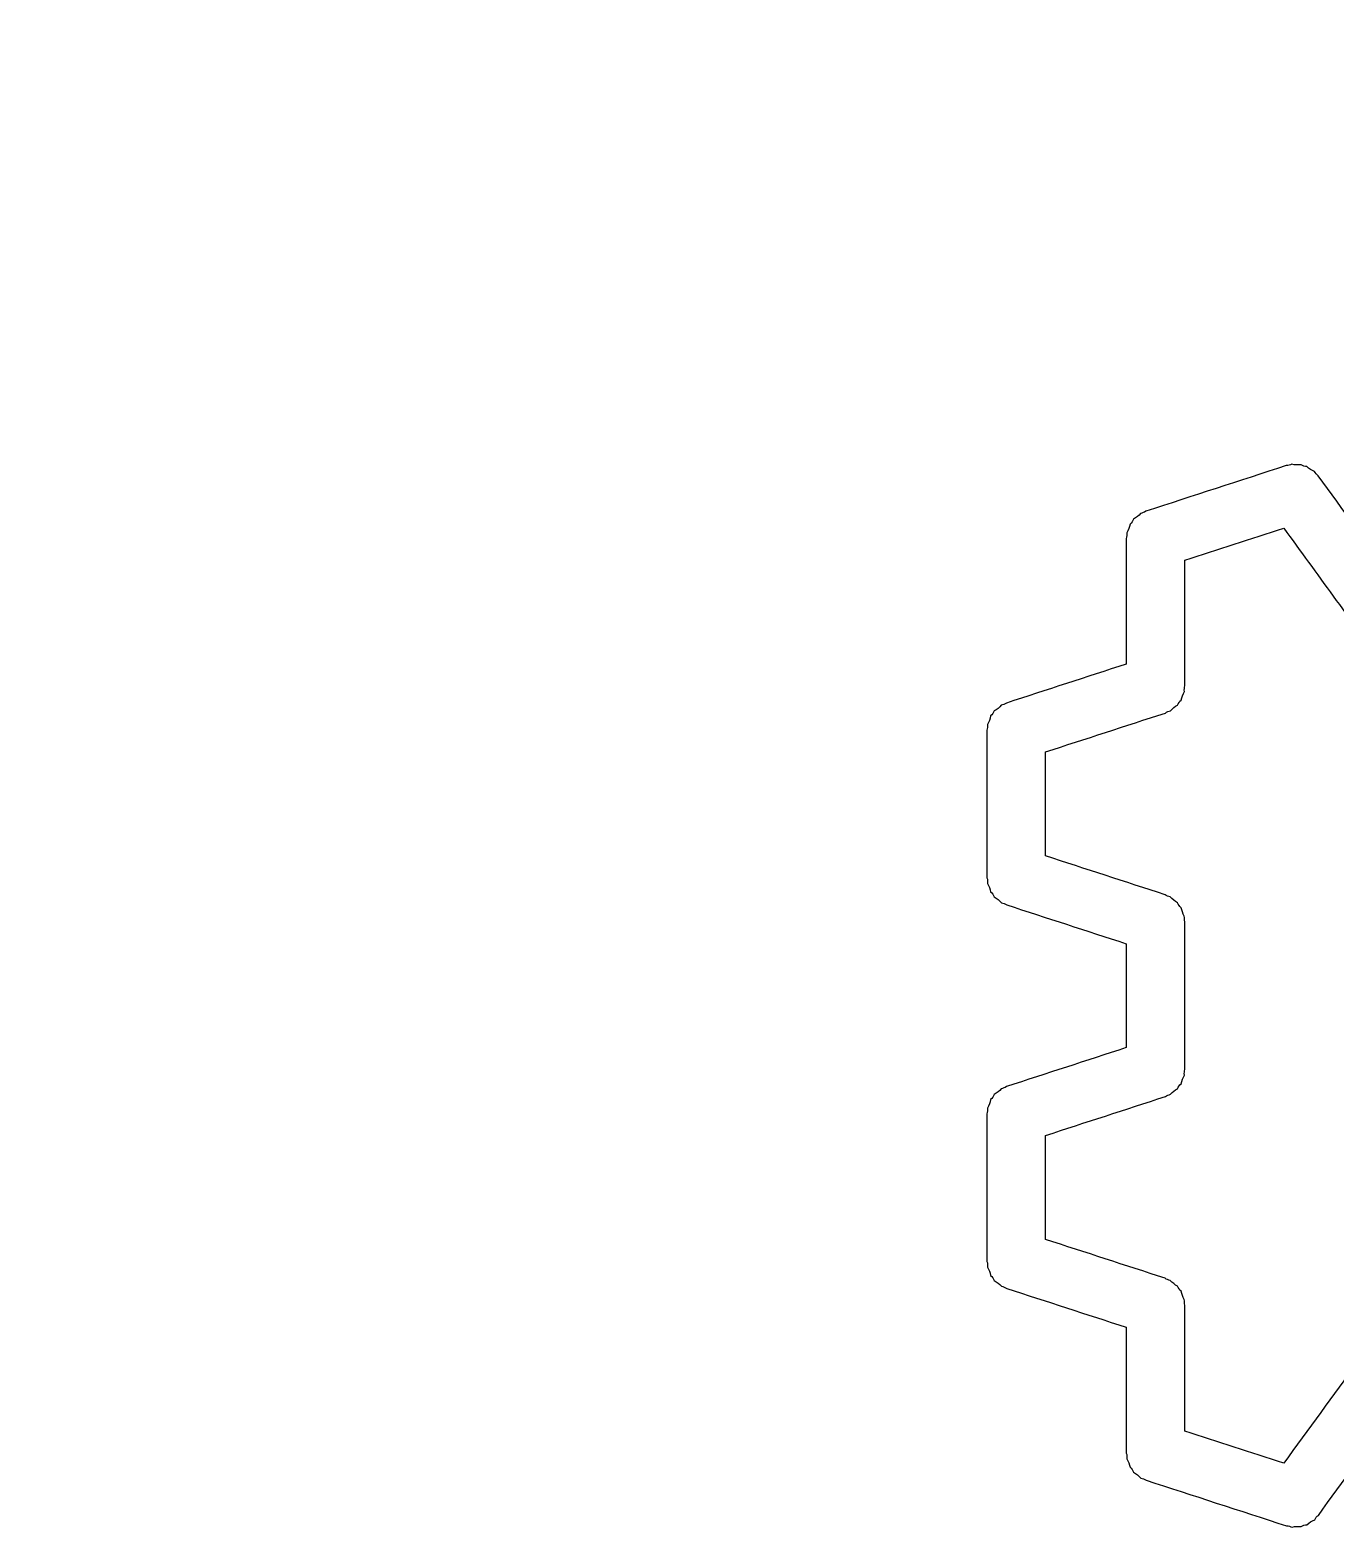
# Model space of a CAD drawing. Header units: millimetres. Extents: x 3 to 151, y 50 to 158.
# Drawn here: x 2.6 to 63.9, y 79.1 to 149.4 of the extents above; entities that cross this region are included whole.
import ezdxf

# ---------------------------------------------------------------- set-up
doc = ezdxf.new("R2010")
doc.units = ezdxf.units.MM
doc.layers.get('0').update_dxf_attribs({"linetype": 'CONTINUOUS'})

msp = doc.modelspace()

# ---------------------------------------------------------------- linework, layer by layer
at = {"color": 7}
for points in [[(27.809156, 149.359081)], [(15.227469, 145.271043)], [(15.227469, 132.041877)], [(2.645784, 127.953839)], [(62.662268, 124.368317)], [(2.645784, 114.724673)], [(15.227469, 110.636635)]]:
    msp.add_lwpolyline(points, close=True, dxfattribs=at)
for points in [[(47.562656, 116.486819), (47.562656, 109.55109)], [(50.313688, 110.586484), (50.313688, 115.465199)], [(56.85455, 100.562064), (56.85455, 107.497793)], [(47.562656, 98.48124), (47.562656, 91.545244)], [(50.313685, 92.580905), (50.313685, 97.459621)], [(56.854548, 83.578119), (56.854548, 89.492217)], [(54.103521, 88.457091), (54.103521, 82.542992)]]:
    msp.add_lwpolyline(points, dxfattribs=at)
for points in [[(61.615921, 128.907522), (59.41709, 128.192962), (57.218154, 127.478822), (55.019371, 126.764146)], [(61.875096, 128.970043), (61.792832, 128.92984), (61.706196, 128.911163), (61.615921, 128.907522)], [(62.308161, 128.947474), (62.162507, 128.931467), (62.018254, 128.938664), (61.875096, 128.970043)], [(62.583261, 128.857743), (62.484151, 128.864834), (62.392354, 128.894669), (62.308161, 128.947474)], [(62.934495, 128.628119), (62.804212, 128.68432), (62.688703, 128.763271), (62.583261, 128.857743)], [(63.11143, 128.43032), (63.029301, 128.475106), (62.993384, 128.564096), (62.934495, 128.628119)], [(66.587783, 123.645632), (65.429096, 125.240484), (64.270192, 126.835263), (63.11143, 128.43032)], [(54.776725, 126.657167), (54.683139, 126.550323), (54.57203, 126.465156), (54.449562, 126.393943)], [(55.019371, 126.764146), (54.95159, 126.699595), (54.85584, 126.693145), (54.776725, 126.657167)], [(54.279504, 126.159946), (54.249989, 126.016423), (54.197763, 125.881617), (54.123955, 125.755088)], [(54.449562, 126.393943), (54.412518, 126.301696), (54.355524, 126.22389), (54.279504, 126.159946)], [(56.854556, 124.467986), (58.401188, 124.970429), (59.94776, 125.473072), (61.49444, 125.975391)], [(61.49444, 125.975391), (61.883713, 125.4397), (62.27299, 124.904008), (62.662268, 124.368317)], [(54.103529, 125.489875), (54.103527, 123.523005), (54.103529, 121.556135), (54.103529, 119.589262)], [(54.123955, 125.755088), (54.136152, 125.664654), (54.128559, 125.576529), (54.103529, 125.489875)], [(56.854556, 118.567642), (56.854556, 120.534423), (56.854553, 122.501206), (56.854556, 124.467986)], [(62.66226, 124.368309), (63.431851, 123.309251), (64.201492, 122.250235), (64.970784, 121.190965)], [(54.103529, 119.589262), (52.22853, 118.97976), (50.353362, 118.370763), (48.478228, 117.761624)], [(56.678584, 117.897569), (56.708426, 118.040693), (56.759777, 118.175514), (56.833865, 118.301622)], [(56.833865, 118.301622), (56.821536, 118.392351), (56.829447, 118.480719), (56.854556, 118.567642)], [(47.908689, 117.391421), (47.871602, 117.299021), (47.814606, 117.22112), (47.738631, 117.156889)], [(48.236095, 117.654404), (48.142226, 117.547854), (48.03112, 117.462679), (47.908689, 117.391421)], [(48.478228, 117.761624), (48.410916, 117.696624), (48.315002, 117.690541), (48.236095, 117.654404)], [(55.938716, 117.292835), (56.006497, 117.357383), (56.102247, 117.363836), (56.181363, 117.399814)], [(56.181363, 117.399814), (56.274951, 117.506658), (56.386058, 117.591822), (56.508528, 117.663037)], [(56.508528, 117.663037), (56.545612, 117.755438), (56.602609, 117.833339), (56.678584, 117.897569)], [(47.583082, 116.752569), (47.595332, 116.661899), (47.587977, 116.573663), (47.562656, 116.486819)], [(47.738631, 117.156889), (47.708928, 117.013578), (47.656927, 116.878913), (47.583082, 116.752569)], [(50.313688, 115.465199), (52.188642, 116.074585), (54.063747, 116.6835), (55.938716, 117.292835)], [(55.925897, 108.763073), (54.055029, 109.370469), (52.184382, 109.97855), (50.313688, 110.586484)], [(47.562656, 109.55109), (47.603698, 109.46664), (47.578955, 109.373305), (47.589313, 109.286829)], [(47.589313, 109.286829), (47.661753, 109.164835), (47.708942, 109.033202), (47.738631, 108.894772)], [(47.738631, 108.894772), (47.814616, 108.83055), (47.871557, 108.752606), (47.908686, 108.660238)], [(47.908686, 108.660238), (48.035729, 108.587424), (48.148274, 108.496786), (48.245845, 108.387558)], [(48.245845, 108.387558), (48.335713, 108.37163), (48.416856, 108.336546), (48.491317, 108.285807)], [(48.491317, 108.285807), (50.362078, 107.678078), (52.232788, 107.07019), (54.103529, 106.462399)], [(56.17137, 108.661322), (56.081501, 108.67725), (56.000359, 108.712334), (55.925897, 108.763073)], [(56.508528, 108.388643), (56.381486, 108.461456), (56.26894, 108.552094), (56.17137, 108.661322)], [(56.678584, 108.154108), (56.602598, 108.218333), (56.545657, 108.296274), (56.508528, 108.388643)], [(56.827613, 107.76231), (56.755027, 107.884111), (56.708376, 108.015853), (56.678584, 108.154108)], [(56.85455, 107.497793), (56.813823, 107.582333), (56.837829, 107.675792), (56.827613, 107.76231)], [(54.103529, 106.462399), (54.103529, 104.836162), (54.103527, 103.209921), (54.103529, 101.583684)], [(54.103529, 101.583684), (52.22852, 100.974465), (50.353494, 100.365301), (48.478498, 99.756045)], [(56.83386, 100.296047), (56.82153, 100.386775), (56.829441, 100.475143), (56.85455, 100.562064)], [(56.508526, 99.657462), (56.54561, 99.749862), (56.602606, 99.827763), (56.678581, 99.891993)], [(56.678581, 99.891993), (56.708424, 100.035117), (56.759774, 100.169938), (56.83386, 100.296047)], [(47.738631, 99.151311), (47.708928, 99.007999), (47.656925, 98.873334), (47.583082, 98.746991)], [(47.908686, 99.385843), (47.871602, 99.293442), (47.814606, 99.215541), (47.738631, 99.151311)], [(48.235851, 99.649066), (48.142266, 99.542225), (48.031157, 99.457058), (47.908686, 99.385843)], [(48.478498, 99.756045), (48.410717, 99.691498), (48.314967, 99.685044), (48.235851, 99.649066)], [(50.313685, 97.459621), (52.188742, 98.068959), (54.063739, 98.678495), (55.938981, 99.287259)], [(55.938981, 99.287259), (56.006296, 99.352262), (56.10221, 99.358342), (56.181117, 99.394479)], [(56.181117, 99.394479), (56.274989, 99.501029), (56.386092, 99.586204), (56.508526, 99.657462)], [(47.583082, 98.746991), (47.595332, 98.656321), (47.587977, 98.568082), (47.562656, 98.48124)], [(55.925635, 90.757526), (54.054999, 91.365364), (52.184334, 91.973115), (50.313685, 92.580905)], [(47.562656, 91.545244), (47.603333, 91.460964), (47.578955, 91.367769), (47.589305, 91.281523)], [(47.589305, 91.281523), (47.66169, 91.159336), (47.709095, 91.02756), (47.738623, 90.888926)], [(47.738623, 90.888926), (47.814685, 90.825016), (47.871576, 90.747131), (47.908678, 90.654932)], [(56.171634, 90.656016), (56.081541, 90.671759), (56.000454, 90.706996), (55.925635, 90.757526)], [(47.908678, 90.654932), (48.035776, 90.582184), (48.148306, 90.491528), (48.24557, 90.381979)], [(48.24557, 90.381979), (48.335663, 90.366237), (48.41675, 90.331002), (48.491569, 90.280472)], [(48.491569, 90.280472), (50.36221, 89.67265), (52.232856, 89.064839), (54.103521, 88.457091)], [(56.508526, 90.383067), (56.381428, 90.455811), (56.2689, 90.546471), (56.171634, 90.656016)], [(56.678581, 90.148532), (56.602596, 90.212755), (56.545655, 90.290698), (56.508526, 90.383067)], [(56.82761, 89.756732), (56.755022, 89.878533), (56.708373, 90.010277), (56.678581, 90.148532)], [(56.854548, 89.492217), (56.81382, 89.576757), (56.837826, 89.670216), (56.82761, 89.756732)], [(64.962733, 86.843979), (63.806896, 85.252701), (62.650582, 83.661767), (61.494432, 82.070713)], [(63.119484, 79.626913), (64.275269, 81.218321), (65.431442, 82.809446), (66.587767, 84.400465)], [(61.494432, 82.070713), (59.94776, 82.573043), (58.401172, 83.07564), (56.854548, 83.578119)], [(54.103521, 82.542992), (54.144556, 82.458542), (54.119793, 82.36521), (54.130168, 82.278734)], [(54.130168, 82.278734), (54.202608, 82.15674), (54.249796, 82.025107), (54.279488, 81.886677)], [(54.279488, 81.886677), (54.355473, 81.822452), (54.412414, 81.744511), (54.449543, 81.652142)], [(54.449543, 81.652142), (54.576641, 81.579398), (54.689169, 81.488738), (54.786432, 81.379193)], [(54.786432, 81.379193), (54.876525, 81.36345), (54.957612, 81.328213), (55.032434, 81.277683)], [(55.032434, 81.277683), (57.231299, 80.563273), (59.430116, 79.848708), (61.628991, 79.134338)], [(62.583243, 79.18835), (62.691576, 79.286746), (62.812697, 79.365428), (62.94673, 79.424226)], [(62.94673, 79.424226), (62.989891, 79.50484), (63.048486, 79.571139), (63.119484, 79.626913)], [(61.628991, 79.134338), (61.721878, 79.146006), (61.803579, 79.095661), (61.888931, 79.078196)], [(61.888931, 79.078196), (62.027366, 79.109706), (62.167291, 79.112896), (62.308145, 79.098622)], [(62.308145, 79.098622), (62.392319, 79.151475), (62.484148, 79.181217), (62.583243, 79.18835)]]:
    msp.add_open_spline(points, degree=3, dxfattribs=at)

doc.saveas('drawing.dxf')
